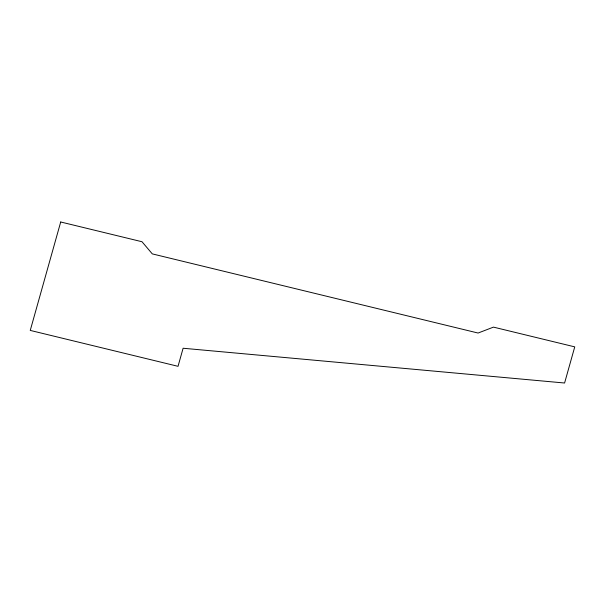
<?xml version="1.0" encoding="UTF-8"?>
<svg xmlns="http://www.w3.org/2000/svg" width="605" height="605" viewBox="0 0 605 605"><rect width="100%" height="100%" fill="white"/><g stroke="black" fill="none" stroke-linecap="round" stroke-linejoin="round"><path stroke-width="0.91" d="M60.712 221.99L30.25 330.413L178.036 366.32L183.111 348.246L564.594 383.01L574.75 346.869L493.468 327.123L478.079 333.037L152.301 253.888L141.993 241.735L60.712 221.99"/></g></svg>
